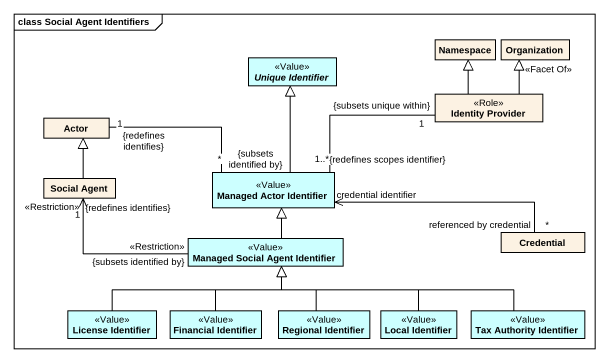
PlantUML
@startuml
mainframe class Social Agent Identifiers
hide circle
hide empty members
abstract class "Unique Identifier" as Unique_Identifier <<Value>> #CCFFFF
class "Namespace" as Namespace_
class Organization
class "Identity Provider" as Identity_Provider <<Role>>
class "Actor" as Actor_
class "Social Agent" as Social_Agent
class "Managed Actor Identifier" as Managed_Actor_Identifier <<Value>> #CCFFFF
class "Managed Social Agent Identifier" as Managed_Social_Agent <<Value>> #CCFFFF
class Credential
class "License Identifier" as License_Identifier <<Value>> #CCFFFF
class "Financial Identifier" as Financial_Identifier <<Value>> #CCFFFF
class "Regional Identifier" as Regional_Identifier <<Value>> #CCFFFF
class "Local Identifier" as Local_Identifier <<Value>> #CCFFFF
class "Tax Authority Identifier" as Tax_Authority_Identifier <<Value>> #CCFFFF
Identity_Provider -up-|> Namespace_
Identity_Provider -up-|> Organization : <<Facet Of>>
Identity_Provider "1\n{subsets unique within}" -left- "1..*\n{redefines scopes identifier}" Managed_Actor_Identifier
Social_Agent -up-|> Actor_
Social_Agent "1\n{redefines identifies}\n<<Restriction>>" <-right- "{subsets identified by}\n<<Restriction>>" Managed_Social_Agent
Managed_Actor_Identifier -up-|> Unique_Identifier
Managed_Actor_Identifier "*\n{subsets identified by}" -left- "1\n{redefines identifies}" Actor_
Managed_Social_Agent -up-|> Managed_Actor_Identifier
Credential "referenced by credential\n*" -left-> "credential identifier" Managed_Actor_Identifier
License_Identifier -right-|> Managed_Social_Agent
Financial_Identifier -up-|> Managed_Social_Agent
Regional_Identifier -up-|> Managed_Social_Agent
Local_Identifier -left-|> Managed_Social_Agent
Tax_Authority_Identifier -left-|> Managed_Social_Agent
@enduml
